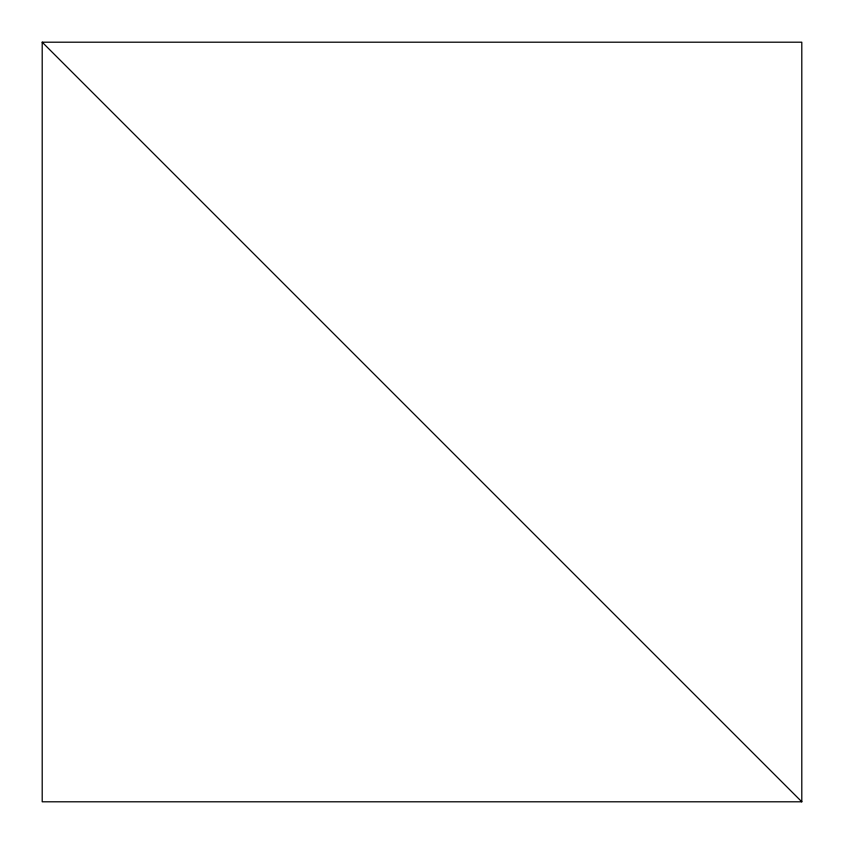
<?xml version="1.0" encoding="UTF-8"?>
<svg xmlns="http://www.w3.org/2000/svg" width="844" height="844" viewBox="0 0 844 844"><rect width="100%" height="100%" fill="white"/><g stroke="black" fill="none" stroke-linecap="round" stroke-linejoin="round"><path stroke-width="1.27" d="M42.2 42.2L801.8 42.2L801.8 801.8L42.2 801.8L42.2 42.2L801.8 801.8"/></g></svg>
